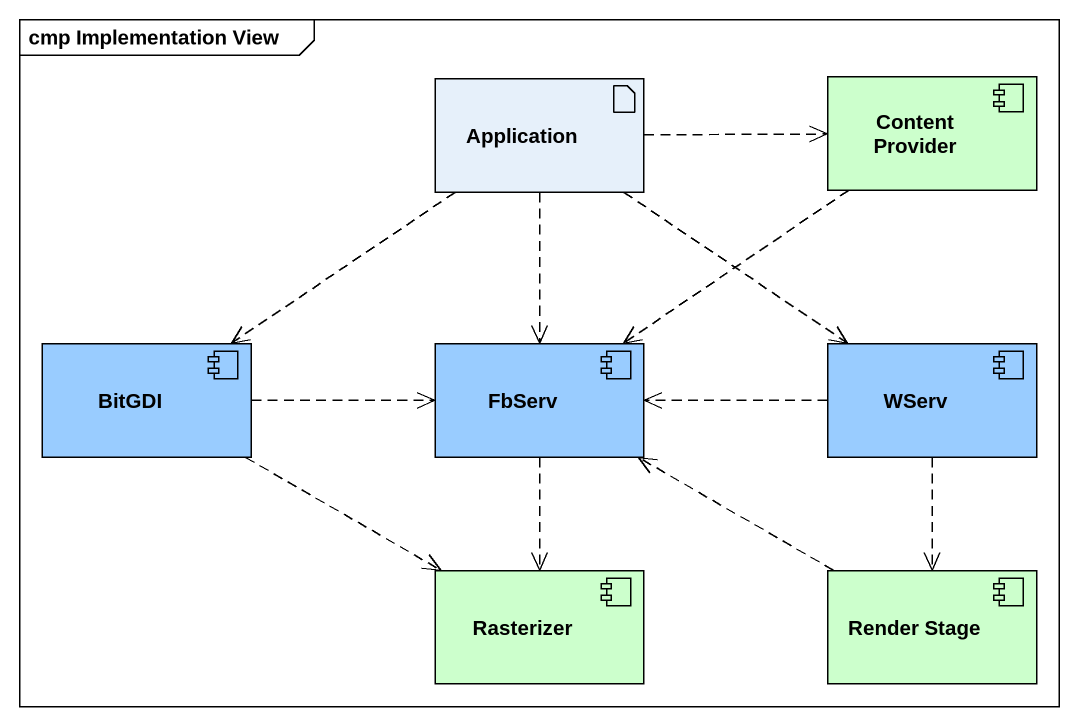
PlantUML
@startuml
mainframe cmp Implementation View
artifact Application
component "Content Provider" as Content_Provider #CCFFCC
component BitGDI #99CCFF
component FbServ #99CCFF
component WServ #99CCFF
component Rasterizer #CCFFCC
component "Render Stage" as Render_Stage #CCFFCC
Application .right.> Content_Provider
Application ..> BitGDI
Application ..> FbServ
Application ..> WServ
Content_Provider ..> FbServ
BitGDI .right.> FbServ
BitGDI .right.> Rasterizer
FbServ ..> Rasterizer
WServ .left.> FbServ
WServ ..> Render_Stage
Render_Stage .left.> FbServ
@enduml
